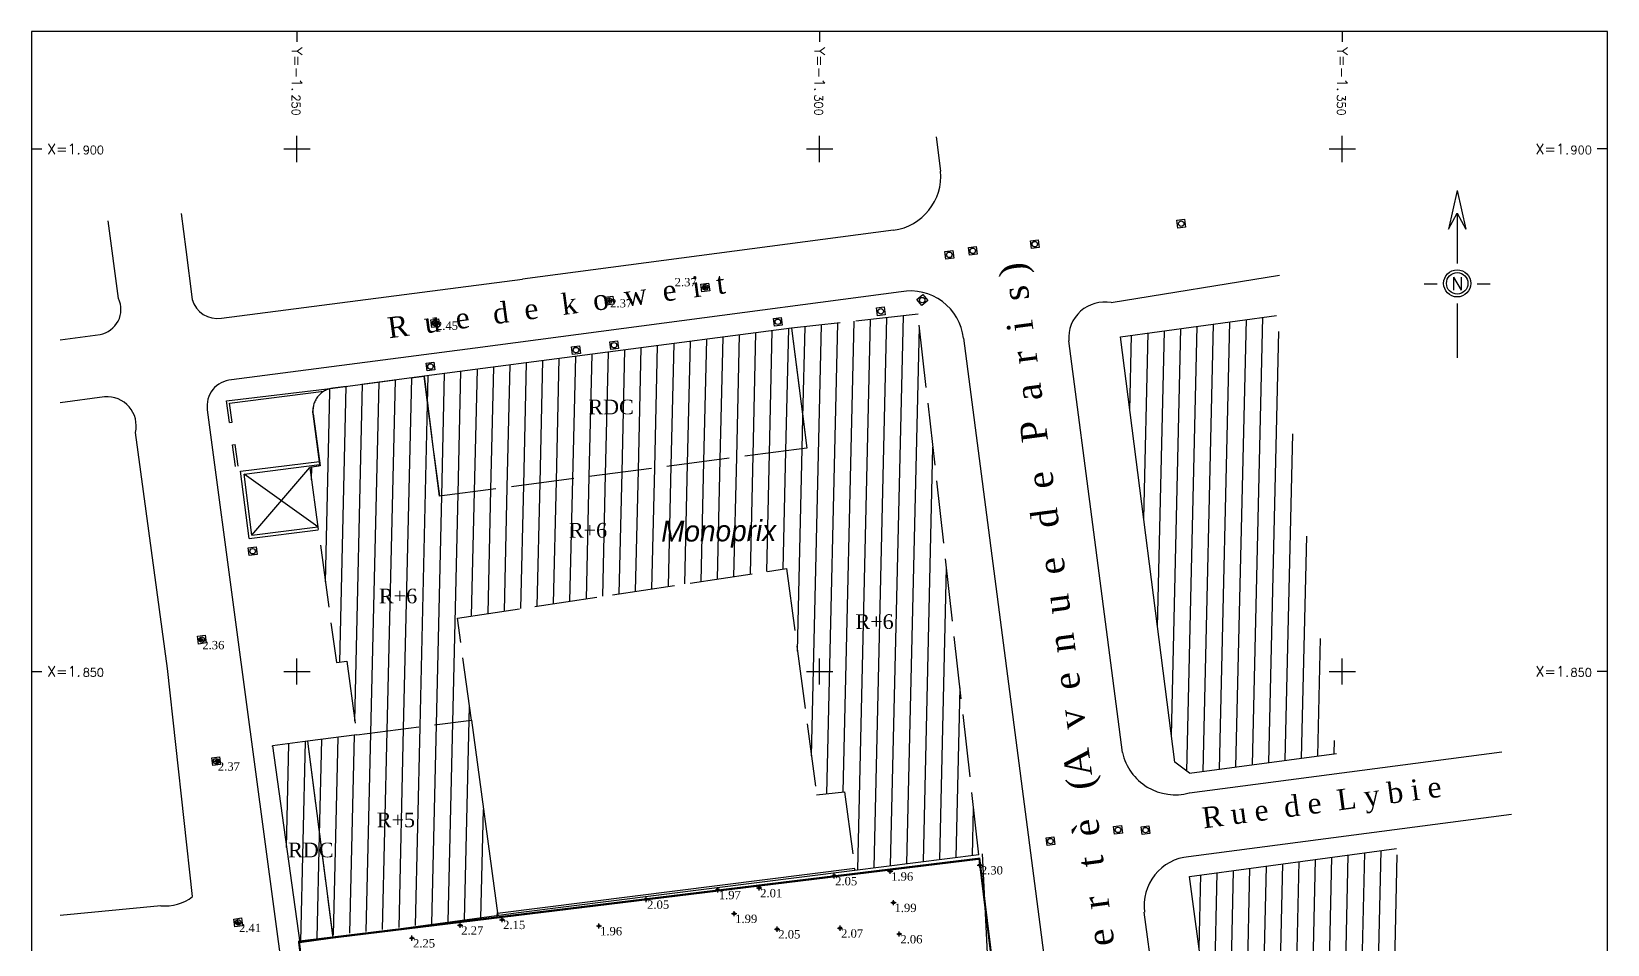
# Model space of a CAD drawing. Header units: millimetres. Extents: x -73 to 2614, y -84 to 3784.
# Drawn here: x 1224.6 to 1375.4, y 1823.9 to 1911.2 of the extents above; entities that cross this region are included whole.
import ezdxf
from ezdxf.enums import TextEntityAlignment as Align

# ---------------------------------------------------------------- set-up
doc = ezdxf.new("R2010")
doc.units = ezdxf.units.MM
doc.header["$LTSCALE"] = 5
doc.header["$PDMODE"] = 34
doc.header["$PDSIZE"] = 0.25
doc.linetypes.add('ACAD_ISO02W100', pattern=[15, 12, -3])
for name, color, linetype in [('Annotation', 7, 'Continuous'), ('Assiette otc', 1, 'Continuous'), ('bordure', 253, 'Continuous'), ('Carroyage(6)', 7, 'Continuous'), ('charpente', 252, 'Continuous'), ('cloture', 252, 'Continuous'), ('const', 7, 'Continuous'), ('Construction', 252, 'Continuous'), ('grillage', 252, 'LIMITE2'), ('Légende_Horizon_Topo', 7, 'Continuous'), ('MiseEnPage', 7, 'Continuous'), ('Nord', 132, 'Continuous'), ('Regard_Eau_Usé', 5, 'Continuous'), ('tableau_recap_surface', 7, 'Continuous'), ('TopoAlt', 3, 'Continuous'), ('TopoJIS', 7, 'Continuous')]:
    doc.layers.add(name, color=color, linetype=linetype)
doc.styles.add('NORD', font='complex', dxfattribs={"height": 15})
doc.styles.add('Romans 2.0', font='Romans.shx', dxfattribs={"width": 0.99, "height": 1})
doc.styles.add('style1', font='', dxfattribs={"height": 15})
doc.styles.add('style2', font='times.ttf')
doc.styles.get('style1').set_extended_font_data('ITC Zapf Chancery', italic=True)
doc.linetypes.add('LIMITE2', pattern='A,0.25,-0.1,[132,ltypeshp.shx,S=0.1,R=0,X=-0.1,Y=0],-0.1,1', length=1.45)
pattern_1 = [(88.6695683, (-22929.6595, -88354.8654), (-1.562078779, 0.036278636), [])]

# ---------------------------------------------------------------- blocks, each defined once
blk = doc.blocks.new('Y002')
at = {"color": 0}
for p, q in [((0, 0), (-0.684, -3.078)), ((0, 0), (0.684, -3.078)), ((-1.591671, -7.472417), (-2.641825, -7.472417)), ((2.622944, -7.472417), (1.591671, -7.472417))]:
    blk.add_line(p, q, dxfattribs=at)
for points in [[(-0.684, -3.078), (0.011917, -1.812509), (0.684, -3.078)], [(0.011917, -1.812509), (0.00528, -5.817226)], [(0, -9.002999), (0, -13.338)]]:
    blk.add_lwpolyline(points, dxfattribs=at)
for radius in [1.081499, 0.855]:
    blk.add_circle((0, -7.410108), radius, dxfattribs=at)
at = {"color": 0, "style": 'NORD'}
blk.add_text('N', height=1.026, dxfattribs=at).set_placement((-0.472406, -7.938466))
blk = doc.blocks.new('u003')
at = {"color": 0}
blk.add_lwpolyline([(0, 0.6), (0.6, 0.6), (0.6, 0), (0, 0), (0, 0.6)], dxfattribs=at)
blk.add_circle((0.3, 0.3), 0.21, dxfattribs=at)
blk = doc.blocks.new('TCPOINT')
at = {"color": 0}
blk.add_point((0, 0), dxfattribs=at)
at = {"layer": 'TopoAlt'}
blk.add_attdef('ALT', text='', height=0.375, dxfattribs=at).set_placement((0.125, -0.125), align=Align.TOP_LEFT)

msp = doc.modelspace()

# ---------------------------------------------------------------- hatches: boundary and pattern name
at = {"layer": 'Légende_Horizon_Topo'}
h = msp.add_hatch(dxfattribs=at)
h.set_pattern_fill('HCOV02', color=8, scale=25, angle=313.6696, style=0)
h.set_pattern_definition(pattern_1)
edge = h.paths.add_edge_path()
edge.add_line((1251.22, 1869.52), (1252.21, 1869.67))
edge.add_line((1252.21, 1869.67), (1252.19, 1869.81))
edge.add_line((1252.19, 1869.81), (1251.54, 1874.64))
edge.add_arc((1253.73, 1874.92), 2.21, 97.539, 187.2516, ccw=False)
edge.add_line((1253.44, 1877.11), (1262.15, 1878.26))
edge.add_line((1262.15, 1878.26), (1263.62, 1866.78))
edge.add_line((1263.62, 1866.78), (1298.78, 1871.37))
edge.add_line((1298.78, 1871.37), (1297.32, 1882.85))
edge.add_line((1297.32, 1882.85), (1309.41, 1884.19))
edge.add_line((1309.41, 1884.19), (1315.23, 1832.45))
edge.add_line((1315.23, 1832.45), (1303.38, 1831))
edge.add_line((1303.38, 1831), (1302.39, 1838.48))
edge.add_line((1302.39, 1838.48), (1299.71, 1838.19))
edge.add_line((1299.71, 1838.19), (1296.84, 1859.85))
edge.add_line((1296.84, 1859.85), (1265.35, 1855.1))
edge.add_line((1265.35, 1855.1), (1266.68, 1845.35))
edge.add_line((1266.68, 1845.35), (1255.71, 1843.93))
edge.add_line((1255.71, 1843.93), (1254.77, 1850.98))
edge.add_line((1254.77, 1850.98), (1253.77, 1850.84))
edge.add_line((1253.77, 1850.84), (1251.22, 1869.52))
h = msp.add_hatch(dxfattribs=at)
h.set_pattern_fill('HCOV02', color=8, scale=25, angle=313.6696, style=0)
h.set_pattern_definition(pattern_1)
h.paths.add_polyline_path([(1333.97, 1841.33), (1328.78, 1882.03), (1343.71, 1884.07), (1349.43, 1842.16), (1335.38, 1840.25)])
h = msp.add_hatch(dxfattribs=at)
h.set_pattern_fill('HCOV02', color=8, scale=25, angle=313.6696, style=0)
h.set_pattern_definition(pattern_1)
h.paths.add_polyline_path([(1263.62, 1866.78), (1262.15, 1878.26), (1297.32, 1882.85), (1298.78, 1871.37)])
edge = h.paths.add_edge_path(flags=17)
edge.add_line((1297.32, 1882.85), (1298.78, 1871.37))
h = msp.add_hatch(dxfattribs=at)
h.set_pattern_fill('HCOV02', color=8, scale=25, angle=313.6696, style=0)
h.set_pattern_definition(pattern_1)
h.paths.add_polyline_path([(1266.68, 1845.35), (1269.22, 1826.59), (1253.4, 1824.74), (1250.99, 1843.31)])
h = msp.add_hatch(dxfattribs=at)
h.set_pattern_fill('HCOV02', color=8, scale=25, angle=313.6696, style=0)
h.set_pattern_definition(pattern_1)
h.paths.add_polyline_path([(1247.65, 1842.88), (1250.25, 1824.14), (1253.4, 1824.74), (1250.99, 1843.31)])
edge = h.paths.add_edge_path()
edge.add_line((1250.99, 1843.31), (1253.4, 1824.74))
h = msp.add_hatch(dxfattribs=at)
h.set_pattern_fill('HCOV02', color=8, scale=25, angle=313.6696, style=0)
h.set_pattern_definition(pattern_1)
edge = h.paths.add_edge_path()
edge.add_line((1340.66, 1790.5), (1335.39, 1830.38))
edge.add_line((1335.39, 1830.38), (1355.18, 1833.05))
edge.add_line((1355.18, 1833.05), (1360.84, 1791.14))
edge.add_line((1360.84, 1791.14), (1342.38, 1788.64))
edge.add_arc((1342.17, 1790.17), 1.54, 167.7291, 277.6693, ccw=False)

# ---------------------------------------------------------------- linework, layer by layer
at = {"layer": 'Assiette otc', "const_width": 0.2, "flags": 128}
msp.add_lwpolyline([(1252.05, 1808.91), (1250.19, 1824.14), (1315.28, 1832.08), (1316.04, 1825.87), (1317.16, 1816.81)], close=True, dxfattribs=at)
at = {"layer": 'Assiette otc', "color": 1}
msp.add_circle((1315.28, 1832.08), 1.356641759246149e-11, dxfattribs=at)
at = {"layer": 'bordure'}
for p, q in [((1311.14, 1901.17), (1311.57, 1897.88)), ((1238.93, 1893.83), (1239.37, 1890.37)), ((1238.93, 1893.83), (1239.37, 1890.37)), ((1232.93, 1885.69), (1231.92, 1893.12)), ((1232.93, 1885.69), (1231.92, 1893.12)), ((1307.07, 1892.23), (1271.56, 1887.55)), ((1239.37, 1890.37), (1239.97, 1885.61)), ((1239.37, 1890.37), (1239.97, 1885.61)), ((1327.89, 1885.3), (1343.98, 1887.94)), ((1242.79, 1883.82), (1271.56, 1887.55)), ((1307.79, 1886.34), (1285.14, 1883.34)), ((1227.34, 1881.72), (1231.16, 1882.24)), ((1227.34, 1881.72), (1231.16, 1882.24)), ((1313.76, 1881.88), (1321.07, 1825.77)), ((1326.22, 1863.33), (1323.83, 1881.65)), ((1267.06, 1880.94), (1243.72, 1877.9)), ((1231.6, 1876.27), (1227.34, 1875.7)), ((1231.6, 1876.27), (1227.34, 1875.7)), ((1241.42, 1875.04), (1244.17, 1854.24)), ((1241.42, 1875.04), (1244.17, 1854.24)), ((1237.62, 1850.28), (1234.55, 1872.87)), ((1237.62, 1850.28), (1234.55, 1872.87)), ((1328.97, 1842.24), (1326.22, 1863.33)), ((1244.17, 1854.24), (1254.49, 1777.19)), ((1244.17, 1854.24), (1254.49, 1777.19)), ((1240.01, 1828.46), (1237.62, 1850.28)), ((1240.01, 1828.46), (1237.62, 1850.28)), ((1335.37, 1838.37), (1365.26, 1842.3)), ((1335.3, 1832.28), (1366.19, 1836.34)), ((1236.97, 1827.58), (1227.34, 1826.65)), ((1334.08, 1803.98), (1331.06, 1826.97)), ((1321.07, 1825.77), (1324.59, 1798.89))]:
    msp.add_line(p, q, dxfattribs=at)
at = {"layer": 'bordure', "flags": 128}
msp.add_lwpolyline([(1285.14, 1883.34), (1267.06, 1880.94)], dxfattribs=at)
at = {"layer": 'bordure'}
for centre, radius, start, end in [((1306.39, 1897.39), 5.2, 277.5247, 5.4007), ((1308.67, 1881.29), 5.13, 6.6628, 99.8838), ((1230.72, 1884.65), 2.44, 280.3817, 25.196), ((1230.72, 1884.65), 2.44, 280.3817, 25.196), ((1242.38, 1886.28), 2.5, 195.5625, 279.4937), ((1327.28, 1881.9), 3.46, 79.8738, 184.1238), ((1243.91, 1875.39), 2.52, 94.2332, 188.1202), ((1231.84, 1873.5), 2.78, 346.9339, 94.9727), ((1334.02, 1843.37), 5.18, 192.6686, 285.0241), ((1335.74, 1827.58), 4.71, 95.3658, 187.4217), ((1237.44, 1831.63), 4.08, 263.3882, 308.9575)]:
    msp.add_arc(centre, radius, start, end, dxfattribs=at)
at = {"layer": 'Carroyage(6)'}
for p, q in [((1250, 1911.24), (1250, 1910.24)), ((1300, 1911.24), (1300, 1910.24)), ((1350, 1911.24), (1350, 1910.24)), ((1250, 1898.75), (1250, 1901.25)), ((1300, 1898.75), (1300, 1901.25)), ((1350, 1898.75), (1350, 1901.25)), ((1224.6, 1900), (1225.6, 1900)), ((1248.75, 1900), (1251.25, 1900)), ((1298.75, 1900), (1301.25, 1900)), ((1348.75, 1900), (1351.25, 1900)), ((1375.37, 1900), (1374.37, 1900)), ((1224.6, 1850), (1225.6, 1850)), ((1248.75, 1850), (1251.25, 1850)), ((1250, 1848.75), (1250, 1851.25)), ((1298.75, 1850), (1301.25, 1850)), ((1300, 1848.75), (1300, 1851.25)), ((1348.75, 1850), (1351.25, 1850)), ((1350, 1848.75), (1350, 1851.25)), ((1375.37, 1850), (1374.37, 1850))]:
    msp.add_line(p, q, dxfattribs=at)
at = {"layer": 'charpente'}
for p, q in [((1245.68, 1863.05), (1251.22, 1869.52)), ((1251.99, 1863.85), (1244.94, 1868.89))]:
    msp.add_line(p, q, dxfattribs=at)
at = {"layer": 'cloture'}
for p, q in [((1243.27, 1875.9), (1253.44, 1877.11)), ((1243.55, 1873.82), (1243.27, 1875.9)), ((1243.55, 1873.82), (1243.27, 1875.9)), ((1243.55, 1875.68), (1252.57, 1876.81)), ((1243.8, 1873.85), (1243.55, 1875.68)), ((1243.8, 1873.85), (1243.55, 1875.68)), ((1243.55, 1873.82), (1243.8, 1873.85)), ((1243.55, 1873.82), (1243.8, 1873.85)), ((1243.84, 1871.69), (1244.08, 1871.72)), ((1243.84, 1871.69), (1244.08, 1871.72)), ((1244.11, 1869.6), (1243.84, 1871.69)), ((1244.11, 1869.6), (1243.84, 1871.69)), ((1244.36, 1869.64), (1244.08, 1871.72)), ((1244.36, 1869.64), (1244.08, 1871.72)), ((1303.36, 1831.15), (1269.19, 1826.84)), ((1303.12, 1830.92), (1271.18, 1826.89)), ((1297.29, 1830.24), (1297.3, 1830.17))]:
    msp.add_line(p, q, dxfattribs=at)
at = {"layer": 'const'}
for p, q in [((1315.23, 1832.46), (1303.12, 1830.92)), ((1271.18, 1826.89), (1254.58, 1824.63)), ((1254.58, 1824.63), (1250.23, 1824.03))]:
    msp.add_line(p, q, dxfattribs=at)
at = {"layer": 'Construction', "linetype": 'ACAD_ISO02W100', "ltscale": 0.1}
for p, q in [((1309.41, 1884.19), (1297.32, 1882.85)), ((1315.23, 1832.46), (1309.41, 1884.19)), ((1297.32, 1882.85), (1298.78, 1871.37)), ((1262.15, 1878.26), (1253.44, 1877.11)), ((1253.44, 1877.11), (1262.15, 1878.26)), ((1263.62, 1866.78), (1262.15, 1878.26)), ((1262.15, 1878.26), (1263.62, 1866.78)), ((1252.19, 1869.81), (1251.54, 1874.64)), ((1251.54, 1874.64), (1252.21, 1869.67)), ((1298.78, 1871.37), (1263.62, 1866.78)), ((1252.21, 1869.67), (1251.22, 1869.52)), ((1251.22, 1869.52), (1253.77, 1850.84)), ((1265.35, 1855.1), (1296.84, 1859.85)), ((1296.84, 1859.85), (1299.71, 1838.19)), ((1266.68, 1845.35), (1265.35, 1855.1)), ((1253.77, 1850.84), (1254.77, 1850.98)), ((1254.77, 1850.98), (1255.71, 1843.93)), ((1255.71, 1843.93), (1266.68, 1845.35)), ((1250.99, 1843.31), (1253.4, 1824.74)), ((1250.99, 1843.31), (1253.4, 1824.74)), ((1299.71, 1838.19), (1302.39, 1838.48)), ((1302.39, 1838.48), (1303.38, 1831))]:
    msp.add_line(p, q, dxfattribs=at)
at = {"layer": 'Construction'}
for p, q in [((1328.78, 1882.03), (1343.71, 1884.07)), ((1297.32, 1882.85), (1298.78, 1871.37)), ((1333.97, 1841.33), (1328.78, 1882.03)), ((1263.62, 1866.78), (1262.15, 1878.26)), ((1244.6, 1869.15), (1252.15, 1870.1)), ((1244.94, 1868.89), (1252.16, 1869.81)), ((1245.42, 1862.71), (1244.6, 1869.15)), ((1245.68, 1863.05), (1244.94, 1868.89)), ((1245.42, 1862.71), (1252.03, 1863.55)), ((1245.68, 1863.05), (1251.99, 1863.85)), ((1255.71, 1843.93), (1250.99, 1843.31)), ((1266.68, 1845.35), (1269.22, 1826.63)), ((1250.99, 1843.31), (1247.65, 1842.88)), ((1247.65, 1842.88), (1250.26, 1824.03)), ((1250.99, 1843.31), (1253.43, 1824.53)), ((1335.38, 1840.25), (1333.97, 1841.33)), ((1335.38, 1840.25), (1349.43, 1842.16)), ((1335.39, 1830.38), (1355.18, 1833.05)), ((1303.39, 1830.95), (1303.37, 1831.1)), ((1340.66, 1790.5), (1335.39, 1830.38))]:
    msp.add_line(p, q, dxfattribs=at)
at = {"layer": 'Construction', "ltscale": 0.1}
msp.add_line((1297.32, 1882.85), (1262.15, 1878.26), dxfattribs=at)
at = {"layer": 'Construction', "linetype": 'ACAD_ISO02W100', "ltscale": 0.1, "flags": 128}
msp.add_lwpolyline([(1297.32, 1882.85), (1298.78, 1871.37)], dxfattribs=at)
at = {"layer": 'Construction', "flags": 128}
msp.add_lwpolyline([(1252.08, 1869.65), (1251.22, 1869.52)], dxfattribs=at)
at = {"layer": 'Construction', "linetype": 'ACAD_ISO02W100', "ltscale": 0.1}
msp.add_arc((1253.69, 1874.95), 2.17, 96.4421, 188.3485, dxfattribs=at)
msp.add_arc((1253.69, 1874.95), 2.17, 96.4421, 188.3485, dxfattribs=at)
at = {"layer": 'grillage', "ltscale": 0.5}
for p, q in [((1316.08, 1822.39), (1315.58, 1832.55)), ((1252.55, 1808.15), (1250.23, 1824.03))]:
    msp.add_line(p, q, dxfattribs=at)
at = {"layer": 'MiseEnPage', "color": 7}
msp.add_lwpolyline([(1224.6, 1741.21), (1375.37, 1741.21), (1375.37, 1911.24), (1224.6, 1911.24)], close=True, dxfattribs=at)
at = {"layer": 'MiseEnPage', "flags": 128}
msp.add_lwpolyline([(1224.6, 1741.21), (1375.37, 1741.21), (1375.37, 1911.24), (1224.6, 1911.24)], close=True, dxfattribs=at)

# ---------------------------------------------------------------- block references
at = {"layer": 'Nord', "color": 7, "xscale": 1.199999999999947, "yscale": 1.200000000000102, "zscale": 1.2, "rotation": 0.05924203672810904}
msp.add_blockref('Y002', (1360.98, 1896.03), dxfattribs=at)
at = {"layer": 'Regard_Eau_Usé', "yscale": 1.25, "zscale": 1.250000000000012}
for p, xscale, rotation in [((1335.01, 1892.53), 1.249999999993636, 97.61040153560242), ((1315.07, 1889.93), 1.249999999993636, 97.61040153560242), ((1321, 1890.57), 1.249999999993636, 97.61040153560242), ((1312.83, 1889.55), 1.249999999993636, 97.61040153560242), ((1289.48, 1886.43), 1.249999999993636, 97.61040153560242), ((1280.3, 1885.16), 1.249999999993636, 97.61040153560242), ((1306.27, 1884.14), 1.249999999993636, 97.61040153560242), ((1309.76, 1885.01), 1.249999999997891, 39.3220932474911), ((1263.64, 1883.01), 1.249999999993636, 97.61040153560242), ((1296.42, 1883.14), 1.249999999993636, 97.61040153560242), ((1280.76, 1880.9), 1.249999999993636, 97.61040153560242), ((1277.11, 1880.43), 1.249999999993636, 97.61040153560242), ((1263.19, 1878.86), 1.249999999993636, 97.61040153560242), ((1246.18, 1861.18), 1.249999999993636, 97.61040153560242), ((1241.32, 1852.72), 1.249999999993636, 97.61040153560242), ((1242.69, 1841.08), 1.249999999993636, 97.61040153560242), ((1328.96, 1834.51), 1.249999999993636, 97.61040153560242), ((1331.6, 1834.49), 1.249999999993636, 97.61040153560242), ((1322.5, 1833.44), 1.249999999993636, 97.61040153560242), ((1244.79, 1825.66), 1.249999999993636, 97.61040153560242)]:
    msp.add_blockref('u003', p, dxfattribs=dict(at, xscale=xscale, rotation=rotation))
at = {"layer": 'TopoJIS'}
ref = msp.add_blockref('TCPOINT', (1289.05, 1886.75), dxfattribs=dict(at, rotation=109.9029922911825))
ref.add_attrib('ALT', '2.37', dxfattribs={"layer": 'TopoAlt', "color": 252, "height": 0.8, "style": 'style2'}).set_placement((1286.13, 1887.66), align=Align.TOP_LEFT)
ref = msp.add_blockref('TCPOINT', (1279.88, 1885.48), dxfattribs=dict(at, rotation=109.9029922911825))
ref.add_attrib('ALT', '2.37', dxfattribs={"layer": 'TopoAlt', "color": 252, "height": 0.8, "style": 'style2'}).set_placement((1279.96, 1885.64), align=Align.TOP_LEFT)
ref = msp.add_blockref('TCPOINT', (1263.22, 1883.33), dxfattribs=dict(at, rotation=109.9029922911825))
ref.add_attrib('ALT', '2.45', dxfattribs={"layer": 'TopoAlt', "color": 252, "height": 0.8, "style": 'style2'}).set_placement((1263.29, 1883.49), align=Align.TOP_LEFT)
ref = msp.add_blockref('TCPOINT', (1240.84, 1853.02), dxfattribs=at)
ref.add_attrib('ALT', '2.36', dxfattribs={"layer": 'TopoAlt', "color": 252, "height": 0.8, "style": 'style2'}).set_placement((1240.94, 1852.92), align=Align.TOP_LEFT)
ref = msp.add_blockref('TCPOINT', (1242.33, 1841.41), dxfattribs=at)
ref.add_attrib('ALT', '2.37', dxfattribs={"layer": 'TopoAlt', "color": 252, "height": 0.8, "style": 'style2'}).set_placement((1242.43, 1841.31), align=Align.TOP_LEFT)
ref = msp.add_blockref('TCPOINT', (1301.38, 1830.43), dxfattribs=at)
ref.add_attrib('ALT', '2.05', dxfattribs={"layer": 'TopoAlt', "color": 252, "height": 0.8, "style": 'style2'}).set_placement((1301.48, 1830.33), align=Align.TOP_LEFT)
ref = msp.add_blockref('TCPOINT', (1306.74, 1830.87), dxfattribs=at)
ref.add_attrib('ALT', '1.96', dxfattribs={"layer": 'TopoAlt', "color": 252, "height": 0.8, "style": 'style2'}).set_placement((1306.84, 1830.77), align=Align.TOP_LEFT)
ref = msp.add_blockref('TCPOINT', (1315.32, 1831.47), dxfattribs=at)
ref.add_attrib('ALT', '2.30', dxfattribs={"layer": 'TopoAlt', "color": 252, "height": 0.8, "style": 'style2'}).set_placement((1315.42, 1831.37), align=Align.TOP_LEFT)
ref = msp.add_blockref('TCPOINT', (1290.25, 1829.1), dxfattribs=at)
ref.add_attrib('ALT', '1.97', dxfattribs={"layer": 'TopoAlt', "color": 252, "height": 0.8, "style": 'style2'}).set_placement((1290.35, 1829), align=Align.TOP_LEFT)
ref = msp.add_blockref('TCPOINT', (1294.21, 1829.28), dxfattribs=at)
ref.add_attrib('ALT', '2.01', dxfattribs={"layer": 'TopoAlt', "color": 252, "height": 0.8, "style": 'style2'}).set_placement((1294.31, 1829.18), align=Align.TOP_LEFT)
ref = msp.add_blockref('TCPOINT', (1283.39, 1828.18), dxfattribs=at)
ref.add_attrib('ALT', '2.05', dxfattribs={"layer": 'TopoAlt', "color": 252, "height": 0.8, "style": 'style2'}).set_placement((1283.49, 1828.08), align=Align.TOP_LEFT)
ref = msp.add_blockref('TCPOINT', (1307.06, 1827.87), dxfattribs=at)
ref.add_attrib('ALT', '1.99', dxfattribs={"layer": 'TopoAlt', "color": 252, "height": 0.8, "style": 'style2'}).set_placement((1307.16, 1827.77), align=Align.TOP_LEFT)
ref = msp.add_blockref('TCPOINT', (1244.35, 1825.95), dxfattribs=at)
ref.add_attrib('ALT', '2.41', dxfattribs={"layer": 'TopoAlt', "color": 252, "height": 0.8, "style": 'style2'}).set_placement((1244.45, 1825.85), align=Align.TOP_LEFT)
ref = msp.add_blockref('TCPOINT', (1265.61, 1825.7), dxfattribs=at)
ref.add_attrib('ALT', '2.27', dxfattribs={"layer": 'TopoAlt', "color": 252, "height": 0.8, "style": 'style2'}).set_placement((1265.71, 1825.61), align=Align.TOP_LEFT)
ref = msp.add_blockref('TCPOINT', (1269.62, 1826.24), dxfattribs=at)
ref.add_attrib('ALT', '2.15', dxfattribs={"layer": 'TopoAlt', "color": 252, "height": 0.8, "style": 'style2'}).set_placement((1269.72, 1826.14), align=Align.TOP_LEFT)
ref = msp.add_blockref('TCPOINT', (1278.89, 1825.64), dxfattribs=at)
ref.add_attrib('ALT', '1.96', dxfattribs={"layer": 'TopoAlt', "color": 252, "height": 0.8, "style": 'style2'}).set_placement((1278.99, 1825.54), align=Align.TOP_LEFT)
ref = msp.add_blockref('TCPOINT', (1291.82, 1826.82), dxfattribs=at)
ref.add_attrib('ALT', '1.99', dxfattribs={"layer": 'TopoAlt', "color": 252, "height": 0.8, "style": 'style2'}).set_placement((1291.92, 1826.72), align=Align.TOP_LEFT)
ref = msp.add_blockref('TCPOINT', (1261, 1824.48), dxfattribs=at)
ref.add_attrib('ALT', '2.25', dxfattribs={"layer": 'TopoAlt', "color": 252, "height": 0.8, "style": 'style2'}).set_placement((1261.1, 1824.38), align=Align.TOP_LEFT)
ref = msp.add_blockref('TCPOINT', (1295.94, 1825.34), dxfattribs=at)
ref.add_attrib('ALT', '2.05', dxfattribs={"layer": 'TopoAlt', "color": 252, "height": 0.8, "style": 'style2'}).set_placement((1296.04, 1825.24), align=Align.TOP_LEFT)
ref = msp.add_blockref('TCPOINT', (1301.95, 1825.42), dxfattribs=at)
ref.add_attrib('ALT', '2.07', dxfattribs={"layer": 'TopoAlt', "color": 252, "height": 0.8, "style": 'style2'}).set_placement((1302.05, 1825.32), align=Align.TOP_LEFT)
ref = msp.add_blockref('TCPOINT', (1307.62, 1824.87), dxfattribs=at)
ref.add_attrib('ALT', '2.06', dxfattribs={"layer": 'TopoAlt', "color": 252, "height": 0.8, "style": 'style2'}).set_placement((1307.72, 1824.77), align=Align.TOP_LEFT)

# ---------------------------------------------------------------- texts
at = {"layer": 'Annotation', "style": 'Romans 2.0', "width": 0.99}
for s, height, p in [('Y=-1.', 1, (1249.5, 1909.74)), ('Y=-1.', 1, (1299.5, 1909.74)), ('Y=-1.', 1, (1349.5, 1909.74)), ('250', 0.8, (1249.5, 1905.22)), ('300', 0.8, (1299.5, 1905.22)), ('350', 0.8, (1349.5, 1905.22))]:
    msp.add_text(s, height=height, rotation=270, dxfattribs=at).set_placement(p)
for s, height, p in [('X=1.', 1, (1226.1, 1899.5)), ('900', 0.8, (1229.5, 1899.5)), ('X=1.', 1, (1226.1, 1849.5)), ('850', 0.8, (1229.5, 1849.5))]:
    msp.add_text(s, height=height, dxfattribs=at).set_placement(p)
for s, height, p in [('X=1.', 1, (1371.72, 1899.5)), ('900', 0.8, (1373.87, 1899.5)), ('X=1.', 1, (1371.72, 1849.5)), ('850', 0.8, (1373.87, 1849.5))]:
    msp.add_text(s, height=height, dxfattribs=at).set_placement(p, align=Align.RIGHT)
at = {"layer": 'Construction', "color": 7, "attachment_point": 1, "style": 'style2'}
for s, insert, char_height, width, rotation in [('R  u  e   d  e   k  o  w  e  i  t', (1258.54, 1883.86), 2, 66.5778, 7.6281), ('\\pt82.5;A  v  e  n  u  e   L  a   L  i  b  e  r   t  è   (A  v  e  n  u  e   d  e   P  a  r  i  s )', (1331.43, 1780.28), 2.5, 113.3715, 97.5053), ('R u e  d e  L y b i e', (1336.46, 1836.95), 2, 66.5778, 7.5929)]:
    msp.add_mtext(s, dxfattribs=dict(at, insert=insert, char_height=char_height, width=width, rotation=rotation))
at = {"layer": 'tableau_recap_surface', "char_height": 1.4, "width": 61.2322, "attachment_point": 1, "style": 'style2'}
for s, insert in [('RDC', (1277.87, 1876.01)), ('R+6', (1276.01, 1864.21)), ('R+6', (1257.84, 1857.92)), ('R+6', (1303.42, 1855.47)), ('R+5', (1257.63, 1836.49)), ('RDC', (1249.15, 1833.61))]:
    msp.add_mtext(s, dxfattribs=dict(at, insert=insert))
at = {"layer": 'tableau_recap_surface', "insert": (1284.83, 1864.41), "char_height": 2, "width": 61.2322, "attachment_point": 1, "rotation": 0.3874, "style": 'style1'}
msp.add_mtext('Monoprix', dxfattribs=at)

doc.saveas('drawing.dxf')
